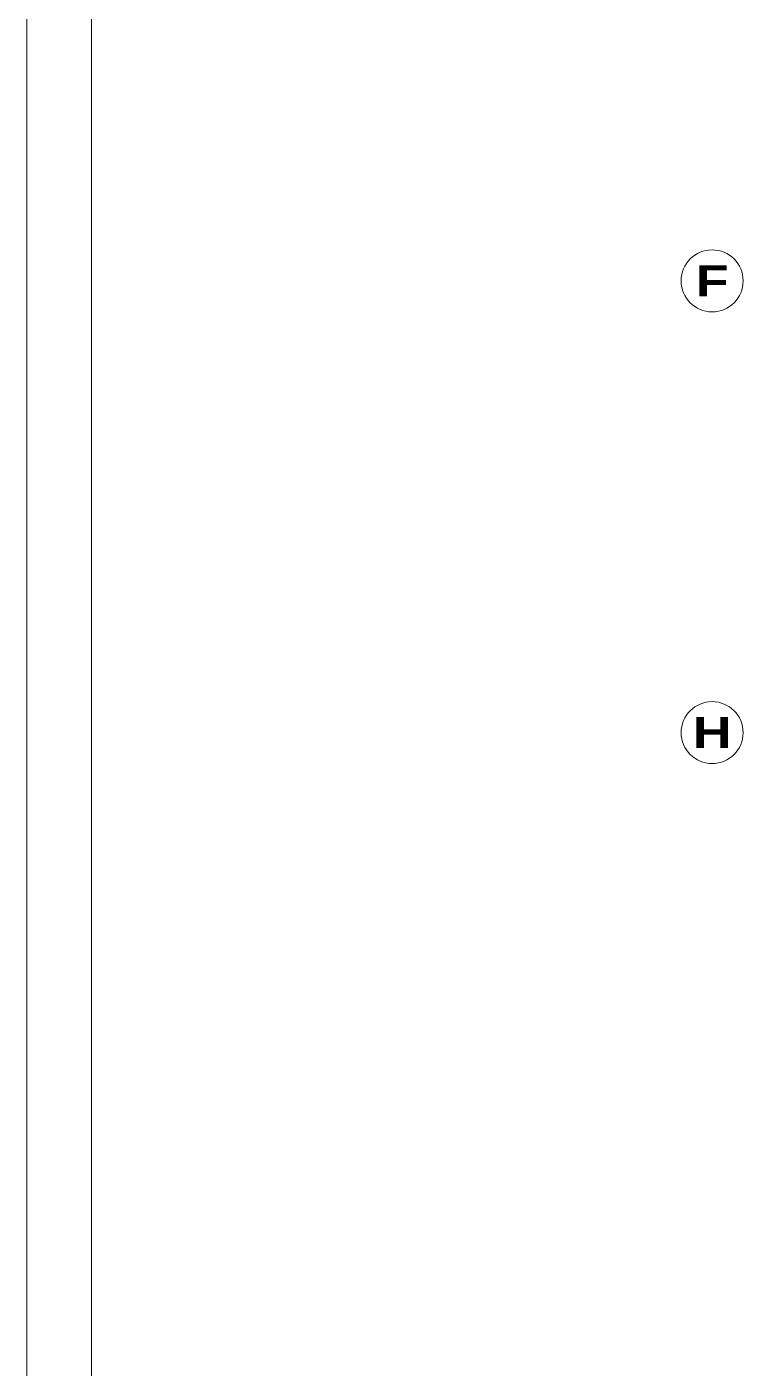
# Model space of a CAD drawing. Header units: millimetres. Extents: x 2178 to 2304, y 1220 to 1359.
# Drawn here: x 2177.67 to 2183.22, y 1279.9 to 1290.29 of the extents above; entities that cross this region are included whole.
import ezdxf
from ezdxf.enums import TextEntityAlignment as Align

# ---------------------------------------------------------------- set-up
doc = ezdxf.new("R2010")
doc.units = ezdxf.units.MM
doc.layers.get('0').update_dxf_attribs({"lineweight": 0})
doc.layers.add('COTAS', color=40, linetype='Continuous', lineweight=20)
doc.styles.add('ARIALCH', font='arialbd.ttf', dxfattribs={"width": 1.25})

msp = doc.modelspace()

# ---------------------------------------------------------------- linework, layer by layer
for p, q in [((2177.67, 1311.505), (2177.67, 1269.505)), ((2178.17, 1311.005), (2178.17, 1270.005))]:
    msp.add_line(p, q)
at = {"layer": 'COTAS'}
for centre in [(2182.979, 1288.322), (2182.979, 1284.822)]:
    msp.add_circle(centre, 0.24, dxfattribs=at)

# ---------------------------------------------------------------- texts
at = {"layer": 'COTAS', "style": 'ARIALCH', "width": 1.25}
for tag, p in [('F', (2182.979, 1288.322)), ('H', (2182.979, 1284.822))]:
    msp.add_attdef(tag, text='LETRAONUMERO', height=0.24, dxfattribs=at).set_placement(p, align=Align.MIDDLE_CENTER)

doc.saveas('drawing.dxf')
